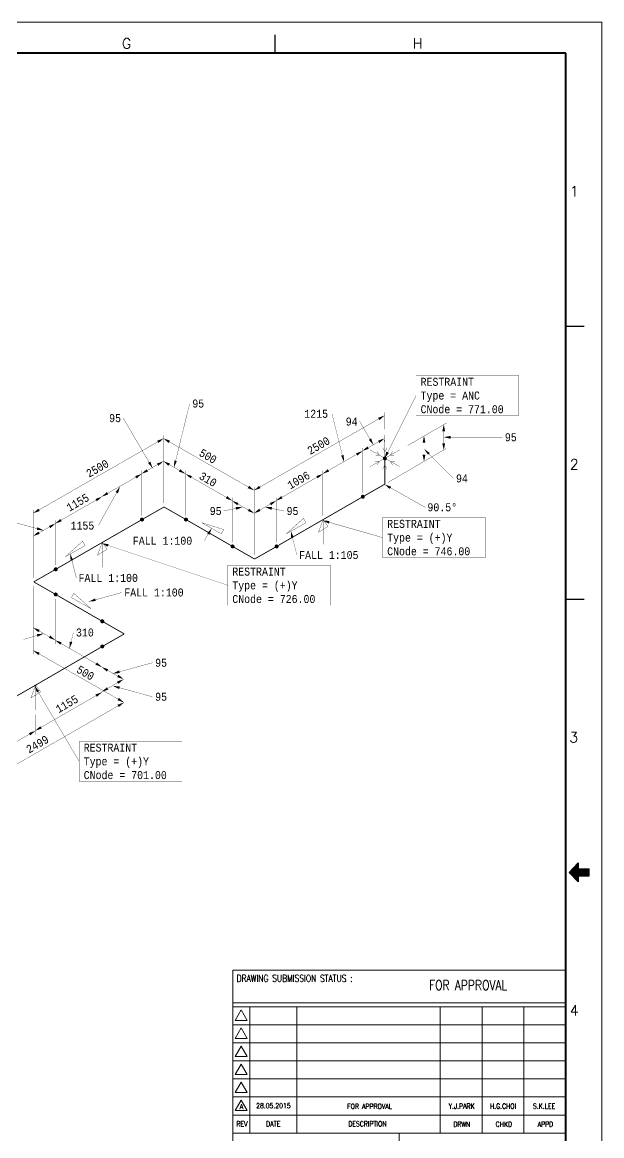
# Model space of a CAD drawing. Header units: millimetres. Extents: x 0 to 841, y 0 to 594.
# Drawn here: x 638.2 to 841, y 204.4 to 594 of the extents above; entities that cross this region are included whole.
import ezdxf
from ezdxf.enums import TextEntityAlignment as Align

# ---------------------------------------------------------------- set-up
doc = ezdxf.new("R2010")
doc.units = ezdxf.units.MM
for name, color, linetype in [('_TITLE BLOCK', 7, 'Continuous'), ('DIM-LINES', 7, 'Continuous'), ('DIM-TEXT', 7, 'Continuous'), ('ISO-TEXT', 7, 'Continuous'), ('PIPE', 7, 'Continuous'), ('WELDS', 7, 'Continuous'), ('타이틀', 7, 'Continuous')]:
    doc.layers.add(name, color=color, linetype=linetype)
doc.styles.add('CG', font='romans.shx')
doc.styles.add('MONOTXT', font='monotxt.shx', dxfattribs={"height": 2.4})
doc.styles.add('ROMANS', font='ROMANS.shx', dxfattribs={"width": 0.8})

# ---------------------------------------------------------------- blocks, each defined once
blk = doc.blocks.new('[SH1] A1 FORMAT')
at = {"color": 0}
for p, q in [((1818.33, 296.57), (1818.33, 296.56)), ((1818.4, 296.65), (1818.4, 296.49)), ((1818.47, 296.72), (1818.47, 296.42)), ((1818.54, 296.79), (1818.54, 296.34)), ((1818.61, 296.87), (1818.61, 296.27)), ((1818.68, 296.94), (1818.68, 296.19)), ((1818.75, 297.01), (1818.75, 296.12)), ((1818.82, 297.09), (1818.82, 296.05)), ((1818.89, 297.16), (1818.89, 295.97)), ((1818.96, 297.24), (1818.96, 295.9)), ((1819.03, 297.31), (1819.03, 295.82)), ((1819.1, 297.38), (1819.1, 295.75)), ((1819.17, 297.46), (1819.17, 295.68)), ((1819.24, 297.53), (1819.24, 295.6)), ((1819.31, 297.61), (1819.31, 295.53)), ((1819.38, 297.68), (1819.38, 295.46)), ((1819.45, 297.75), (1819.45, 295.38)), ((1819.52, 297.83), (1819.52, 295.31)), ((1819.59, 297.9), (1819.59, 295.23)), ((1819.66, 297.97), (1819.66, 295.16)), ((1819.73, 298.05), (1819.73, 295.09)), ((1819.8, 298.12), (1819.8, 295.01)), ((1819.87, 298.2), (1819.87, 294.94)), ((1819.94, 298.27), (1819.94, 294.87)), ((1820.01, 298.34), (1820.01, 294.79)), ((1820.08, 298.42), (1820.08, 294.72)), ((1820.15, 298.49), (1820.15, 294.64)), ((1820.22, 298.56), (1820.22, 294.57)), ((1820.29, 298.64), (1820.29, 294.5)), ((1820.36, 298.71), (1820.36, 294.42)), ((1820.43, 298.79), (1820.43, 294.35)), ((1820.5, 298.86), (1820.5, 294.27)), ((1820.57, 298.93), (1820.57, 294.2)), ((1820.64, 299.01), (1820.64, 294.13)), ((1820.71, 299.08), (1820.71, 294.05)), ((1820.78, 299.16), (1820.78, 293.98)), ((1820.85, 299.23), (1820.85, 293.91)), ((1820.92, 299.3), (1820.92, 293.83)), ((1820.99, 299.38), (1820.99, 293.76)), ((1821.06, 299.45), (1821.06, 293.68)), ((1821.13, 299.52), (1821.13, 293.61)), ((1821.2, 299.6), (1821.2, 293.54)), ((1821.27, 299.67), (1821.27, 293.46)), ((1821.34, 299.75), (1821.34, 293.39)), ((1821.41, 299.82), (1821.41, 293.31)), ((1821.48, 297.79), (1821.48, 295.34)), ((1821.55, 297.79), (1821.55, 295.34)), ((1821.62, 297.79), (1821.62, 295.34)), ((1821.69, 297.79), (1821.69, 295.34)), ((1821.76, 297.79), (1821.76, 295.34)), ((1821.83, 297.79), (1821.83, 295.34)), ((1821.9, 297.79), (1821.9, 295.34)), ((1821.97, 297.79), (1821.97, 295.34)), ((1822.04, 297.79), (1822.04, 295.34)), ((1822.11, 297.79), (1822.11, 295.34)), ((1822.18, 297.79), (1822.18, 295.34)), ((1822.25, 297.79), (1822.25, 295.34)), ((1822.32, 297.79), (1822.32, 295.34)), ((1822.39, 297.79), (1822.39, 295.34)), ((1822.46, 297.79), (1822.46, 295.34)), ((1822.53, 297.79), (1822.53, 295.34)), ((1822.6, 297.79), (1822.6, 295.34)), ((1822.67, 297.79), (1822.67, 295.34)), ((1822.74, 297.79), (1822.74, 295.34)), ((1822.81, 297.79), (1822.81, 295.34)), ((1822.88, 297.79), (1822.88, 295.34)), ((1822.94, 297.79), (1822.94, 295.34)), ((1823.01, 297.79), (1823.01, 295.34)), ((1823.08, 297.79), (1823.08, 295.34)), ((1823.15, 297.79), (1823.15, 295.34)), ((1823.22, 297.79), (1823.22, 295.34)), ((1823.29, 297.79), (1823.29, 295.34)), ((1823.36, 297.79), (1823.36, 295.34)), ((1823.43, 297.79), (1823.43, 295.34)), ((1823.5, 297.79), (1823.5, 295.34)), ((1823.57, 297.79), (1823.57, 295.34)), ((1823.64, 297.79), (1823.64, 295.34)), ((1823.71, 297.79), (1823.71, 295.34)), ((1823.78, 297.79), (1823.78, 295.34)), ((1823.85, 297.79), (1823.85, 295.34)), ((1823.92, 297.79), (1823.92, 295.34)), ((1823.99, 297.79), (1823.99, 295.34)), ((1824.06, 297.79), (1824.06, 295.34)), ((1824.13, 297.79), (1824.13, 295.34)), ((1824.2, 297.79), (1824.2, 295.34)), ((1824.27, 297.79), (1824.27, 295.34)), ((1824.34, 297.79), (1824.34, 295.34)), ((1824.41, 297.79), (1824.41, 295.34)), ((1824.48, 297.79), (1824.48, 295.34)), ((1824.55, 297.79), (1824.55, 295.34)), ((1824.62, 297.79), (1824.62, 295.34)), ((1824.69, 297.79), (1824.69, 295.34)), ((1824.76, 297.79), (1824.76, 295.34)), ((1824.83, 297.79), (1824.83, 295.34)), ((1824.9, 297.79), (1824.9, 295.34)), ((1824.97, 297.79), (1824.97, 295.34)), ((1825.04, 297.79), (1825.04, 295.34)), ((1825.11, 297.79), (1825.11, 295.34)), ((1825.18, 297.79), (1825.18, 295.34)), ((1825.25, 297.79), (1825.25, 295.34))]:
    blk.add_line(p, q, dxfattribs=at)
at = {"lineweight": 0}
blk.add_line((1700.56, 262.3), (1817.11, 262.3), dxfattribs=at)
at = {"layer": '_TITLE BLOCK', "linetype": 'Continuous', "lineweight": 0}
for p, q in [((1829.72, 594), (988.72, 594)), ((1829.72, 0), (1829.72, 594)), ((1817.11, 583.16), (1700.57, 583.16)), ((1817.11, 500.85), (1817.11, 583.16))]:
    blk.add_line(p, q, dxfattribs=at)
at = {"layer": '_TITLE BLOCK', "lineweight": 40}
for p, q in [((1817.11, 583.16), (1002.54, 583.16)), ((1817.11, 9.99), (1817.11, 583.16))]:
    blk.add_line(p, q, dxfattribs=at)
at = {"layer": '_TITLE BLOCK', "lineweight": 0}
for p, q in [((1700.56, 262.3), (1700.56, 9.99)), ((1700.56, 250.87), (1817.11, 250.87)), ((1700.56, 249.55), (1817.11, 249.55)), ((1706.61, 249.55), (1706.61, 205.33)), ((1722.98, 249.55), (1722.98, 205.33)), ((1773.19, 249.55), (1773.19, 205.33)), ((1787.83, 249.55), (1787.83, 205.33)), ((1802.47, 249.55), (1802.47, 205.33)), ((1703.55, 248.42), (1701.46, 244.79)), ((1705.65, 244.79), (1703.55, 248.42)), ((1700.56, 243.24), (1817.11, 243.24)), ((1701.46, 244.79), (1705.65, 244.79)), ((1703.55, 242.11), (1701.46, 238.47)), ((1705.65, 238.47), (1703.55, 242.11)), ((1701.46, 238.47), (1705.65, 238.47)), ((1700.56, 236.92), (1817.11, 236.92)), ((1703.55, 235.79), (1701.46, 232.16)), ((1705.65, 232.16), (1703.55, 235.79)), ((1700.56, 230.6), (1817.11, 230.6)), ((1701.46, 232.16), (1705.65, 232.16)), ((1703.55, 229.47), (1701.46, 225.84)), ((1705.65, 225.84), (1703.55, 229.47)), ((1700.56, 224.28), (1817.11, 224.28)), ((1701.46, 225.84), (1705.65, 225.84)), ((1703.55, 223.16), (1701.46, 219.52)), ((1705.65, 219.52), (1703.55, 223.16)), ((1701.46, 219.52), (1705.65, 219.52)), ((1700.56, 217.97), (1817.11, 217.97)), ((1703.55, 216.84), (1701.46, 213.21)), ((1705.65, 213.21), (1703.55, 216.84)), ((1700.56, 211.65), (1817.11, 211.65)), ((1701.46, 213.21), (1705.65, 213.21)), ((1700.56, 205.33), (1817.11, 205.33)), ((1758.84, 205.33), (1758.84, 126.02))]:
    blk.add_line(p, q, dxfattribs=at)
at = {"layer": '타이틀', "color": 7}
for p, q in [((1715.28, 589.58), (1715.28, 583.16)), ((1817.11, 487.63), (1823.52, 487.63)), ((1817.11, 392.1), (1823.52, 392.1)), ((1818.33, 296.57), (1821.47, 299.89)), ((1818.33, 296.57), (1821.47, 293.25)), ((1821.47, 299.89), (1821.47, 297.79)), ((1821.47, 297.79), (1825.32, 297.79)), ((1821.47, 295.34), (1821.47, 293.25)), ((1821.47, 295.34), (1825.32, 295.34))]:
    blk.add_line(p, q, dxfattribs=at)
at = {"layer": '_TITLE BLOCK', "lineweight": 0, "style": 'ROMANS', "width": 0.8}
blk.add_text('DRAWING SUBMISSION STATUS :', height=2.403, dxfattribs=at).set_placement((1701.96, 259.49), align=Align.MIDDLE_LEFT)
for s, height, p in [('REV', 1.766, (1703.81, 208.57)), ('DATE', 1.766, (1714.77, 208.57)), ('DESCRIPTION', 1.7659, (1747.71, 208.57)), ('DRWN', 1.766, (1780.77, 208.45)), ('CHKD', 1.766, (1795.45, 208.45)), ('APPD', 1.766, (1810.02, 208.45))]:
    blk.add_text(s, height=height, dxfattribs=at).set_placement(p, align=Align.MIDDLE_CENTER)
at = {"layer": '타이틀', "color": 7, "style": 'CG'}
for s, p in [('G', (1661.8, 584.81, 0)), ('H', (1763.62, 584.81, 0)), ('1', (1818.55, 533.08, -0.01)), ('2', (1818.55, 437.55, -0.01)), ('3', (1818.37, 342.02, -0.01)), ('4', (1818.55, 246.49, -0.01))]:
    blk.add_text(s, height=3.6, dxfattribs=at).set_placement(p)
blk = doc.blocks.new('block15')
at = {"layer": 'ISO-TEXT'}
blk.add_hatch(color=256, dxfattribs=at).paths.add_polyline_path([(-0.001, 0), (2.199, 1.1), (2.399, 0.2)])
at = {"layer": 'ISO-TEXT', "linetype": 'ByBlock', "const_width": 0.1}
blk.add_lwpolyline([(11.6, 3.2), (0, 0)], dxfattribs=at)
blk = doc.blocks.new('block16')
at = {"layer": 'ISO-TEXT'}
blk.add_hatch(color=256, dxfattribs=at).paths.add_polyline_path([(-0.001, 0), (0.999, -2.2), (0.099, -2.4)])
at = {"layer": 'ISO-TEXT', "linetype": 'ByBlock', "const_width": 0.1}
blk.add_lwpolyline([(2.1, -8.4), (0, 0)], dxfattribs=at)
blk = doc.blocks.new('block17')
at = {"layer": 'ISO-TEXT'}
blk.add_hatch(color=256, dxfattribs=at).paths.add_polyline_path([(-0.001, 0), (-0.801, -2.3), (-1.601, -1.8)])
at = {"layer": 'ISO-TEXT', "linetype": 'ByBlock', "const_width": 0.1}
blk.add_lwpolyline([(-2.6, -4.4), (0, 0)], dxfattribs=at)
blk = doc.blocks.new('block18')
at = {"layer": 'ISO-TEXT'}
blk.add_hatch(color=256, dxfattribs=at).paths.add_polyline_path([(-0.001, 0), (0.999, -2.2), (0.099, -2.4)])
at = {"layer": 'ISO-TEXT', "linetype": 'ByBlock', "const_width": 0.1}
blk.add_lwpolyline([(2.1, -8.4), (0, 0)], dxfattribs=at)
blk = doc.blocks.new('block19')
at = {"layer": 'ISO-TEXT'}
blk.add_hatch(color=256, dxfattribs=at).paths.add_polyline_path([(-0.001, 0), (2.299, -0.8), (1.799, -1.6)])
at = {"layer": 'ISO-TEXT', "linetype": 'ByBlock', "const_width": 0.1}
blk.add_lwpolyline([(14.2, -8), (0, 0)], dxfattribs=at)
blk = doc.blocks.new('block69')
at = {"layer": 'PIPE', "linetype": 'ByBlock', "const_width": 0.3}
blk.add_lwpolyline([(20.9, 12), (0, 0)], dxfattribs=at)
at = {"flags": 1}
for tag in ['Tag', 'UCI', 'Pipe Ref', 'Description', 'Key']:
    blk.add_attdef(tag, (0, 0), '', height=1, dxfattribs=at)
blk = doc.blocks.new('block70')
at = {"linetype": 'ByBlock', "const_width": 0.1}
for points in [[(-1.7, -4.5), (0, 0)], [(0, 0), (1.7, -2.4)], [(0, -8.7), (0, 0)], [(1.7, -2.4), (-1.7, -4.5)]]:
    blk.add_lwpolyline(points, dxfattribs=at)
at = {"flags": 1}
for tag in ['Tag', 'UCI', 'Pipe Ref', 'Description', 'Key']:
    blk.add_attdef(tag, (0, 0), '', height=1, dxfattribs=at)
blk = doc.blocks.new('block71')
at = {"layer": 'PIPE', "linetype": 'ByBlock', "const_width": 0.3}
blk.add_lwpolyline([(23.3, 13.5), (0, 0)], dxfattribs=at)
at = {"flags": 1}
for tag in ['Tag', 'UCI', 'Pipe Ref', 'Description', 'Key']:
    blk.add_attdef(tag, (0, 0), '', height=1, dxfattribs=at)
blk = doc.blocks.new('block72')
at = {"layer": 'PIPE', "linetype": 'ByBlock', "const_width": 0.3}
for points in [[(0, 8.8), (7.7, 4.4)], [(7.7, 4.4), (0, 0)]]:
    blk.add_lwpolyline(points, dxfattribs=at)
at = {"flags": 1}
for tag in ['Tag', 'UCI', 'Pipe Ref', 'Description', 'Key']:
    blk.add_attdef(tag, (0, 0), '', height=1, dxfattribs=at)
blk = doc.blocks.new('block73')
at = {"layer": 'PIPE', "linetype": 'ByBlock', "const_width": 0.3}
blk.add_lwpolyline([(-16.3, 9.4), (0, 0)], dxfattribs=at)
at = {"flags": 1}
for tag in ['Tag', 'UCI', 'Pipe Ref', 'Description', 'Key']:
    blk.add_attdef(tag, (0, 0), '', height=1, dxfattribs=at)
blk = doc.blocks.new('block74')
at = {"layer": 'PIPE', "linetype": 'ByBlock', "const_width": 0.3}
for points in [[(0, 8.8), (-7.7, 4.4)], [(-7.7, 4.4), (0, 0)]]:
    blk.add_lwpolyline(points, dxfattribs=at)
at = {"flags": 1}
for tag in ['Tag', 'UCI', 'Pipe Ref', 'Description', 'Key']:
    blk.add_attdef(tag, (0, 0), '', height=1, dxfattribs=at)
blk = doc.blocks.new('block75')
at = {"layer": 'PIPE', "linetype": 'ByBlock', "const_width": 0.3}
blk.add_lwpolyline([(16.3, 9.4), (0, 0)], dxfattribs=at)
at = {"flags": 1}
for tag in ['Tag', 'UCI', 'Pipe Ref', 'Description', 'Key']:
    blk.add_attdef(tag, (0, 0), '', height=1, dxfattribs=at)
blk = doc.blocks.new('block76')
at = {"linetype": 'ByBlock', "const_width": 0.1}
for points in [[(-1.7, -4.5), (0, 0)], [(0, 0), (1.7, -2.4)], [(0, -8.7), (0, 0)], [(1.7, -2.4), (-1.7, -4.5)]]:
    blk.add_lwpolyline(points, dxfattribs=at)
at = {"flags": 1}
for tag in ['Tag', 'UCI', 'Pipe Ref', 'Description', 'Key']:
    blk.add_attdef(tag, (0, 0), '', height=1, dxfattribs=at)
blk = doc.blocks.new('block77')
at = {"layer": 'PIPE', "linetype": 'ByBlock', "const_width": 0.3}
blk.add_lwpolyline([(13.9, 8), (0, 0)], dxfattribs=at)
at = {"flags": 1}
for tag in ['Tag', 'UCI', 'Pipe Ref', 'Description', 'Key']:
    blk.add_attdef(tag, (0, 0), '', height=1, dxfattribs=at)
blk = doc.blocks.new('block78')
at = {"layer": 'PIPE', "linetype": 'ByBlock', "const_width": 0.3}
for points in [[(7.7, 4.4), (0, 0)], [(15.4, 0), (7.7, 4.4)]]:
    blk.add_lwpolyline(points, dxfattribs=at)
at = {"flags": 1}
for tag in ['Tag', 'UCI', 'Pipe Ref', 'Description', 'Key']:
    blk.add_attdef(tag, (0, 0), '', height=1, dxfattribs=at)
blk = doc.blocks.new('block79')
at = {"layer": 'PIPE', "linetype": 'ByBlock', "const_width": 0.3}
blk.add_lwpolyline([(16.3, -9.4), (0, 0)], dxfattribs=at)
at = {"flags": 1}
for tag in ['Tag', 'UCI', 'Pipe Ref', 'Description', 'Key']:
    blk.add_attdef(tag, (0, 0), '', height=1, dxfattribs=at)
blk = doc.blocks.new('block80')
at = {"layer": 'PIPE', "linetype": 'ByBlock', "const_width": 0.3}
for points in [[(7.7, -4.4), (0, 0)], [(15.4, 0), (7.7, -4.4)]]:
    blk.add_lwpolyline(points, dxfattribs=at)
at = {"flags": 1}
for tag in ['Tag', 'UCI', 'Pipe Ref', 'Description', 'Key']:
    blk.add_attdef(tag, (0, 0), '', height=1, dxfattribs=at)
blk = doc.blocks.new('block81')
at = {"layer": 'PIPE', "linetype": 'ByBlock', "const_width": 0.3}
blk.add_lwpolyline([(16.3, 9.4), (0, 0)], dxfattribs=at)
at = {"flags": 1}
for tag in ['Tag', 'UCI', 'Pipe Ref', 'Description', 'Key']:
    blk.add_attdef(tag, (0, 0), '', height=1, dxfattribs=at)
blk = doc.blocks.new('block82')
at = {"linetype": 'ByBlock', "const_width": 0.1}
for points in [[(-1.7, -4.5), (0, 0)], [(0, 0), (1.7, -2.4)], [(0, -8.7), (0, 0)], [(1.7, -2.4), (-1.7, -4.5)]]:
    blk.add_lwpolyline(points, dxfattribs=at)
at = {"flags": 1}
for tag in ['Tag', 'UCI', 'Pipe Ref', 'Description', 'Key']:
    blk.add_attdef(tag, (0, 0), '', height=1, dxfattribs=at)
blk = doc.blocks.new('block83')
at = {"layer": 'PIPE', "linetype": 'ByBlock', "const_width": 0.3}
blk.add_lwpolyline([(13.9, 8), (0, 0)], dxfattribs=at)
at = {"flags": 1}
for tag in ['Tag', 'UCI', 'Pipe Ref', 'Description', 'Key']:
    blk.add_attdef(tag, (0, 0), '', height=1, dxfattribs=at)
blk = doc.blocks.new('block84')
at = {"layer": 'PIPE', "linetype": 'ByBlock', "const_width": 0.3}
for points in [[(7.7, 13.4), (7.7, 4.4)], [(7.7, 4.4), (0, 0)]]:
    blk.add_lwpolyline(points, dxfattribs=at)
at = {"flags": 1}
for tag in ['Tag', 'UCI', 'Pipe Ref', 'Description', 'Key']:
    blk.add_attdef(tag, (0, 0), '', height=1, dxfattribs=at)
blk = doc.blocks.new('block85')
at = {"linetype": 'ByBlock', "const_width": 0.1}
for points in [[(0, 12.7), (0, 0)], [(-5.2, 9.3), (5.2, 3.4)], [(5.2, 9.3), (-5.2, 3.4)], [(-2.8, 8.8), (-1.8, 7.4)], [(0, 8.5), (-0.8, 10.1)], [(0.7, 10.1), (0, 8.5)], [(2.8, 8.8), (1.8, 7.4)], [(-1.8, 7.4), (-3.5, 7.5)], [(-3.5, 5.2), (-1.9, 5.2)], [(-1.9, 5.2), (-2.7, 4)], [(0, 4), (-0.8, 2.5)], [(0.7, 2.5), (0, 4)], [(1.8, 7.4), (3.5, 7.5)], [(1.9, 5.2), (2.7, 4)], [(3.5, 5.2), (1.9, 5.2)]]:
    blk.add_lwpolyline(points, dxfattribs=at)
at = {"flags": 1}
for tag in ['Tag', 'UCI', 'Pipe Ref', 'Description', 'Key']:
    blk.add_attdef(tag, (0, 0), '', height=1, dxfattribs=at)
blk = doc.blocks.new('block155')
at = {"layer": 'WELDS'}
h = blk.add_hatch(color=256, dxfattribs=at)
edge = h.paths.add_edge_path(flags=0)
edge.add_arc((0, 0), 0.7, 0, 360)
at = {"flags": 1}
for tag in ['Tag', 'UCI', 'Pipe Ref', 'Description', 'Key']:
    blk.add_attdef(tag, (0, 0), '', height=1, dxfattribs=at)
blk = doc.blocks.new('block156')
at = {"layer": 'WELDS'}
h = blk.add_hatch(color=256, dxfattribs=at)
edge = h.paths.add_edge_path(flags=0)
edge.add_arc((0, 0), 0.7, 0, 360)
at = {"flags": 1}
for tag in ['Tag', 'UCI', 'Pipe Ref', 'Description', 'Key']:
    blk.add_attdef(tag, (0, 0), '', height=1, dxfattribs=at)
blk = doc.blocks.new('block157')
at = {"layer": 'WELDS'}
h = blk.add_hatch(color=256, dxfattribs=at)
edge = h.paths.add_edge_path(flags=0)
edge.add_arc((0, 0), 0.7, 0, 360)
at = {"flags": 1}
for tag in ['Tag', 'UCI', 'Pipe Ref', 'Description', 'Key']:
    blk.add_attdef(tag, (0, 0), '', height=1, dxfattribs=at)
blk = doc.blocks.new('block158')
at = {"layer": 'WELDS'}
h = blk.add_hatch(color=256, dxfattribs=at)
edge = h.paths.add_edge_path(flags=0)
edge.add_arc((0, 0), 0.7, 0, 360)
at = {"flags": 1}
for tag in ['Tag', 'UCI', 'Pipe Ref', 'Description', 'Key']:
    blk.add_attdef(tag, (0, 0), '', height=1, dxfattribs=at)
blk = doc.blocks.new('block159')
at = {"layer": 'WELDS'}
h = blk.add_hatch(color=256, dxfattribs=at)
edge = h.paths.add_edge_path(flags=0)
edge.add_arc((0, 0), 0.7, 0, 360)
at = {"flags": 1}
for tag in ['Tag', 'UCI', 'Pipe Ref', 'Description', 'Key']:
    blk.add_attdef(tag, (0, 0), '', height=1, dxfattribs=at)
blk = doc.blocks.new('block160')
at = {"layer": 'WELDS'}
h = blk.add_hatch(color=256, dxfattribs=at)
edge = h.paths.add_edge_path(flags=0)
edge.add_arc((0, 0), 0.7, 0, 360)
at = {"flags": 1}
for tag in ['Tag', 'UCI', 'Pipe Ref', 'Description', 'Key']:
    blk.add_attdef(tag, (0, 0), '', height=1, dxfattribs=at)
blk = doc.blocks.new('block161')
at = {"layer": 'WELDS'}
h = blk.add_hatch(color=256, dxfattribs=at)
edge = h.paths.add_edge_path(flags=0)
edge.add_arc((0, 0), 0.7, 0, 360)
at = {"flags": 1}
for tag in ['Tag', 'UCI', 'Pipe Ref', 'Description', 'Key']:
    blk.add_attdef(tag, (0, 0), '', height=1, dxfattribs=at)
blk = doc.blocks.new('block162')
at = {"layer": 'WELDS'}
h = blk.add_hatch(color=256, dxfattribs=at)
edge = h.paths.add_edge_path(flags=0)
edge.add_arc((0, 0), 0.7, 0, 360)
at = {"flags": 1}
for tag in ['Tag', 'UCI', 'Pipe Ref', 'Description', 'Key']:
    blk.add_attdef(tag, (0, 0), '', height=1, dxfattribs=at)
blk = doc.blocks.new('block163')
at = {"layer": 'WELDS'}
h = blk.add_hatch(color=256, dxfattribs=at)
edge = h.paths.add_edge_path(flags=0)
edge.add_arc((0, 0), 0.7, 0, 360)
at = {"flags": 1}
for tag in ['Tag', 'UCI', 'Pipe Ref', 'Description', 'Key']:
    blk.add_attdef(tag, (0, 0), '', height=1, dxfattribs=at)
blk = doc.blocks.new('block164')
at = {"layer": 'WELDS'}
h = blk.add_hatch(color=256, dxfattribs=at)
edge = h.paths.add_edge_path(flags=0)
edge.add_arc((0, 0), 0.7, 0, 360)
at = {"flags": 1}
for tag in ['Tag', 'UCI', 'Pipe Ref', 'Description', 'Key']:
    blk.add_attdef(tag, (0, 0), '', height=1, dxfattribs=at)
blk = doc.blocks.new('block197')
at = {"layer": 'ISO-TEXT'}
blk.add_hatch(color=256, dxfattribs=at).paths.add_polyline_path([(-0.001, 0), (1.599, -1.8), (0.799, -2.3)])
at = {"layer": 'ISO-TEXT', "linetype": 'ByBlock', "const_width": 0.1}
blk.add_lwpolyline([(15.6, -26.4), (0, 0)], dxfattribs=at)
at = {"layer": 'ISO-TEXT', "const_width": 0.1}
blk.add_lwpolyline([(15.599, -33.4), (15.599, -19.4), (51.599, -19.4), (51.599, -33.4)], close=True, dxfattribs=at)
at = {"flags": 1}
for tag in ['Pipe Ref', 'Description']:
    blk.add_attdef(tag, (0, 0), '', height=1, dxfattribs=at)
at = {"layer": 'ISO-TEXT', "style": 'MONOTXT', "width": 0.8571}
for s, p in [('RESTRAINT', (17.201, -22.999)), ('Type = (+)Y', (17.201, -27.799)), ('CNode = 701.00', (17.201, -32.599))]:
    blk.add_text(s, height=2.8, dxfattribs=at).set_placement(p)
blk = doc.blocks.new('block198')
at = {"layer": 'ISO-TEXT'}
blk.add_hatch(color=256, dxfattribs=at).paths.add_polyline_path([(-0.001, 0), (2.399, -0.3), (2.099, -1.2)])
at = {"layer": 'ISO-TEXT', "linetype": 'ByBlock', "const_width": 0.1}
blk.add_lwpolyline([(44.1, -14.7), (0, 0)], dxfattribs=at)
at = {"layer": 'ISO-TEXT', "const_width": 0.1}
blk.add_lwpolyline([(44.099, -21.7), (44.099, -7.7), (80.099, -7.7), (80.099, -21.7)], close=True, dxfattribs=at)
at = {"flags": 1}
for tag in ['Pipe Ref', 'Description']:
    blk.add_attdef(tag, (0, 0), '', height=1, dxfattribs=at)
at = {"layer": 'ISO-TEXT', "style": 'MONOTXT', "width": 0.8571}
for s, p in [('RESTRAINT', (45.701, -11.299)), ('Type = (+)Y', (45.701, -16.099)), ('CNode = 726.00', (45.701, -20.899))]:
    blk.add_text(s, height=2.8, dxfattribs=at).set_placement(p)
blk = doc.blocks.new('block199')
at = {"layer": 'ISO-TEXT'}
blk.add_hatch(color=256, dxfattribs=at).paths.add_polyline_path([(-0.001, 0), (2.399, -0.2), (2.199, -1.1)])
at = {"layer": 'ISO-TEXT', "linetype": 'ByBlock', "const_width": 0.1}
blk.add_lwpolyline([(21, -6), (0, 0)], dxfattribs=at)
at = {"layer": 'ISO-TEXT', "const_width": 0.1}
blk.add_lwpolyline([(20.999, -13), (20.999, 1), (56.999, 1), (56.999, -13)], close=True, dxfattribs=at)
at = {"flags": 1}
for tag in ['Pipe Ref', 'Description']:
    blk.add_attdef(tag, (0, 0), '', height=1, dxfattribs=at)
at = {"layer": 'ISO-TEXT', "style": 'MONOTXT', "width": 0.8571}
for s, p in [('RESTRAINT', (22.601, -2.599)), ('Type = (+)Y', (22.601, -7.399)), ('CNode = 746.00', (22.601, -12.199))]:
    blk.add_text(s, height=2.8, dxfattribs=at).set_placement(p)
blk = doc.blocks.new('block200')
at = {"layer": 'ISO-TEXT'}
blk.add_hatch(color=256, dxfattribs=at).paths.add_polyline_path([(-0.001, 0), (0.599, 2.4), (1.499, 1.9)])
at = {"layer": 'ISO-TEXT', "const_width": 0.1}
blk.add_lwpolyline([(10.999, 15), (10.999, 29), (46.999, 29), (46.999, 15)], close=True, dxfattribs=at)
at = {"layer": 'ISO-TEXT', "linetype": 'ByBlock', "const_width": 0.1}
blk.add_lwpolyline([(11, 22), (0, 0)], dxfattribs=at)
at = {"flags": 1}
for tag in ['Pipe Ref', 'Description']:
    blk.add_attdef(tag, (0, 0), '', height=1, dxfattribs=at)
at = {"layer": 'ISO-TEXT', "style": 'MONOTXT', "width": 0.8571}
for s, p in [('RESTRAINT', (12.601, 25.401)), ('Type = ANC', (12.601, 20.601)), ('CNode = 771.00', (12.601, 15.801))]:
    blk.add_text(s, height=2.8, dxfattribs=at).set_placement(p)

msp = doc.modelspace()

# ---------------------------------------------------------------- hatches: boundary and pattern name
at = {"layer": 'DIM-LINES'}
for points in [[(765, 456.4), (763.2, 454.8), (762.7, 455.6)], [(785.7, 453.3), (786.2, 450.9), (785.2, 450.9)], [(687.7, 448.4), (685.9, 446.8), (685.4, 447.6)], [(687.6, 448.4), (689.9, 447.6), (689.4, 446.8)], [(761.1, 446.1), (759.5, 447.9), (760.3, 448.4)], [(765, 448.4), (763.2, 446.8), (762.7, 447.6)], [(778.8, 449.3), (779.3, 446.9), (778.3, 446.9)], [(785.7, 448.8), (788.1, 449.3), (788.1, 448.3)], [(757.2, 444), (759, 445.6), (759.5, 444.8)], [(778.8, 444.7), (780.8, 443.3), (780.2, 442.7)], [(785.7, 444.3), (785.2, 446.7), (786.2, 446.7)], [(683.8, 438), (682.2, 439.8), (683, 440.3)], [(687.6, 440.4), (685.8, 438.8), (685.3, 439.6)], [(687.6, 440.4), (689.9, 439.6), (689.4, 438.8)], [(691.3, 438.3), (691.4, 440.7), (692.3, 440.5)], [(750.8, 440.2), (749.8, 442.4), (750.7, 442.6)], [(757.3, 444), (755.5, 442.4), (755, 443.2)], [(778.8, 440.3), (778.3, 442.7), (779.3, 442.7)], [(679.9, 436), (681.7, 437.6), (682.2, 436.8)], [(695.3, 436), (693, 436.8), (693.5, 437.6)], [(743.3, 436), (745.1, 437.6), (745.6, 436.8)], [(680, 436), (678.2, 434.4), (677.7, 435.2)], [(695.3, 436), (697.6, 435.2), (697.1, 434.4)], [(743.4, 436), (741.6, 434.4), (741.1, 435.2)], [(666, 428), (667.8, 429.6), (668.3, 428.8)], [(672.4, 431.5), (671.7, 429.2), (670.8, 429.6)], [(719.4, 430.2), (717.1, 431), (717.6, 431.8)], [(719.3, 430.2), (721.1, 431.8), (721.6, 431)], [(666.1, 428), (664.3, 426.4), (663.8, 427.2)], [(711.7, 426.6), (709.4, 427.4), (709.9, 428.2)], [(711.6, 426.6), (713.9, 425.8), (713.4, 425)], [(727.1, 426.6), (725.3, 425), (724.8, 425.8)], [(727, 426.6), (728.8, 428.2), (729.3, 427.4)], [(642, 422.2), (643.8, 423.8), (644.3, 423)], [(715.3, 424.4), (713.1, 423.4), (712.9, 424.4)], [(719.4, 422.2), (717.1, 423), (717.6, 423.8)], [(719.3, 422.2), (721.1, 423.8), (721.6, 423)], [(723.2, 424.4), (725.6, 424.4), (725.4, 423.4)], [(645.7, 416.2), (643.3, 416.4), (643.5, 417.3)], [(649.8, 418.6), (648, 417), (647.5, 417.8)], [(649.7, 418.6), (651.5, 420.2), (652, 419.4)], [(642, 414.2), (643.8, 415.8), (644.3, 415)], [(642, 382.2), (644.3, 381.4), (643.8, 380.6)], [(645.7, 380.1), (643.5, 379), (643.3, 379.9)], [(649.8, 377.8), (647.5, 378.6), (648, 379.4)], [(642, 374.2), (644.3, 373.4), (643.8, 372.6)], [(649.7, 377.8), (652, 377), (651.5, 376.2)], [(654.7, 374.9), (654.8, 377.3), (655.7, 377.1)], [(666.1, 368.4), (663.8, 369.2), (664.3, 370)], [(666, 368.4), (668.3, 367.6), (667.8, 366.8)], [(669.9, 366.1), (672.1, 367.2), (672.3, 366.3)], [(673.6, 364.1), (671.8, 362.5), (671.3, 363.3)], [(673.7, 364.1), (671.4, 364.9), (671.9, 365.7)], [(666.1, 359.6), (664.3, 358), (663.8, 358.8)], [(666, 359.7), (667.8, 361.3), (668.3, 360.5)], [(669.9, 361.8), (672.3, 361.6), (672.1, 360.7)], [(673.8, 356), (671.5, 356.8), (672, 357.6)], [(673.8, 356), (672, 354.4), (671.5, 355.2)], [(642.7, 346.1), (644.5, 347.7), (645, 346.9)], [(642.8, 346.1), (641, 344.5), (640.5, 345.3)]]:
    msp.add_hatch(color=256, dxfattribs=at).paths.add_polyline_path(points)

# ---------------------------------------------------------------- linework, layer by layer
at = {"linetype": 'ByBlock', "const_width": 0.1}
for points in [[(707.9, 415), (701, 418.9)], [(701, 418.9), (708.7, 416.5)], [(730.6, 415), (736.6, 420.4)], [(737.5, 418.9), (730.6, 415)], [(736.6, 420.4), (737.5, 418.9)], [(708.7, 416.5), (707.9, 415)], [(653.3, 407), (659.3, 412.4)], [(660.2, 410.9), (653.3, 407)], [(659.3, 412.4), (660.2, 410.9)], [(656.2, 394.2), (655.4, 392.7)], [(662.3, 388.8), (656.2, 394.2)], [(655.4, 392.7), (662.3, 388.8)]]:
    msp.add_lwpolyline(points, dxfattribs=at)
at = {"layer": 'DIM-LINES', "linetype": 'ByBlock', "const_width": 0.1}
for points in [[(696.8, 460.6), (691.3, 438.3)], [(765, 456.4), (719.3, 430.2)], [(746.6, 457), (750.8, 440.2)], [(765, 451.6), (765, 457.5)], [(673.5, 455.5), (683.8, 438)], [(756.3, 454.3), (761.1, 446.1)], [(773.1, 445.9), (786.7, 453.8)], [(785.7, 453.3), (785.7, 444.3)], [(687.7, 448.4), (642, 422.2)], [(719.4, 430.2), (687.6, 448.4)], [(687.7, 425.8), (687.7, 449.5)], [(765, 448.4), (757.2, 444)], [(765, 447.2), (765, 449.6)], [(778.8, 449.3), (778.8, 440.3)], [(806.2, 448.8), (785.7, 448.8)], [(757.3, 429.4), (757.3, 445.1)], [(766.2, 433), (786.6, 444.9)], [(789.1, 434.4), (778.8, 444.7)], [(687.6, 440.4), (679.9, 436)], [(695.3, 436), (687.6, 440.4)], [(757.3, 444), (743.3, 436)], [(680, 421.4), (680, 437.1)], [(695.4, 421.4), (695.4, 437.1)], [(743.4, 421.4), (743.4, 437.1)], [(680, 436), (666, 428)], [(711.7, 426.6), (695.3, 436)], [(743.4, 436), (727, 426.6)], [(664.8, 417.9), (672.4, 431.5)], [(666.1, 413.4), (666.1, 429.1)], [(719.4, 407.6), (719.4, 431.3)], [(666.1, 428), (649.7, 418.6)], [(719.4, 422.2), (711.6, 426.6)], [(711.7, 412), (711.7, 427.7)], [(727.1, 426.6), (719.3, 422.2)], [(727.1, 412), (727.1, 427.7)], [(642.1, 399.6), (642.1, 423.3)], [(708.7, 423), (715.3, 424.4)], [(729.8, 423), (723.2, 424.4)], [(631.8, 420), (645.7, 416.2)], [(649.8, 418.6), (642, 414.2)], [(649.8, 404), (649.8, 419.7)], [(642.1, 396.6), (642.1, 372.9)], [(649.8, 392.2), (649.8, 376.5)], [(649.8, 377.8), (642, 382.2)], [(666.1, 382.8), (666.1, 367.1)], [(638.7, 378.1), (645.7, 380.1)], [(656.1, 380.5), (654.7, 374.9)], [(673.8, 378.4), (673.8, 354.7)], [(673.8, 356), (642, 374.2)], [(666.1, 368.4), (649.7, 377.8)], [(666.1, 374), (666.1, 358.3)], [(673.7, 364.1), (666, 368.4)], [(683.8, 369.9), (669.9, 366.1)], [(673.6, 364.1), (666, 359.7)], [(666.1, 359.6), (642.7, 346.1)], [(683.8, 358), (669.9, 361.8)], [(673.8, 356), (614.1, 321.7)], [(642.8, 351.7), (642.8, 344.9)], [(642.8, 346.1), (621.8, 334.1)]]:
    msp.add_lwpolyline(points, dxfattribs=at)

# ---------------------------------------------------------------- block references
for name, p in [('[SH1] A1 FORMAT', (-988.72, 0)), ('block85', (765.1, 435.1)), ('block82', (743.5, 420)), ('block76', (666.2, 412)), ('block70', (642.9, 362.1))]:
    msp.add_blockref(name, p)
at = {"layer": 'ISO-TEXT'}
for name, p in [('block200', (765, 441.4)), ('block19', (765, 432.3)), ('block17', (704.5, 417)), ('block199', (743.3, 419.7)), ('block18', (732.2, 416)), ('block198', (666, 411.7)), ('block16', (655, 408)), ('block15', (661.5, 391.3)), ('block197', (642.5, 361.8))]:
    msp.add_blockref(name, p, dxfattribs=at)
at = {"layer": 'PIPE'}
for name, p in [('block84', (757.4, 428)), ('block83', (743.5, 420)), ('block78', (680.1, 420)), ('block77', (666.2, 412)), ('block79', (695.5, 420)), ('block81', (727.2, 410.6)), ('block75', (649.9, 402.6)), ('block80', (711.8, 410.6)), ('block74', (649.9, 393.8)), ('block73', (666.2, 384.4)), ('block72', (666.2, 375.6)), ('block71', (642.9, 362.1)), ('block69', (622, 350.1))]:
    msp.add_blockref(name, p, dxfattribs=at)
at = {"layer": 'WELDS'}
for name, p in [('block164', (765.1, 441.4)), ('block163', (757.4, 428)), ('block159', (680.1, 420)), ('block160', (695.5, 420)), ('block161', (711.8, 410.6)), ('block162', (727.2, 410.6)), ('block158', (649.9, 402.6)), ('block157', (649.9, 393.8)), ('block156', (666.2, 384.4)), ('block155', (666.2, 375.6))]:
    msp.add_blockref(name, p, dxfattribs=at)

# ---------------------------------------------------------------- texts
at = {"layer": '_TITLE BLOCK', "lineweight": 0, "style": 'ROMANS', "width": 0.8}
for height, p in [(3.4043, (794.25, 257.09)), (1.7659, (759.76, 214.69))]:
    msp.add_text('FOR APPROVAL', height=height, dxfattribs=at).set_placement(p, align=Align.MIDDLE_CENTER)
for s, height, p in [('A', 1.77, (714.31, 213.71)), ('28.05.2015', 1.766, (720.03, 214.04)), ('Y.J.PARK', 1.766, (787.43, 213.88)), ('H.G.CHOI', 1.766, (801.88, 213.88)), ('S.K.LEE', 1.766, (816.93, 213.88))]:
    msp.add_text(s, height=height, dxfattribs=at).set_placement(p)
at = {"layer": 'DIM-TEXT', "style": 'MONOTXT', "width": 0.8571}
for s, p in [('95', (697.7, 459.2)), ('95', (668.6, 454.1)), ('1215', (736.9, 455.6)), ('94', (751.4, 452.9)), ('95', (807.1, 447.4)), ('94', (790, 433)), ('95', (703.8, 421.6)), ('95', (730.7, 421.6)), ('1155', (655.1, 416.5)), ('310', (657, 379.1)), ('95', (684.7, 368.5)), ('95', (684.7, 356.6))]:
    msp.add_text(s, height=2.8, dxfattribs=at).set_placement(p)
for s, rotation, p in [('2500', 30, (739, 442.6)), ('500', -30, (699.8, 442.5)), ('2500', 30, (661.6, 434.6)), ('310', -30, (699.8, 434.4)), ('1096', 30, (732, 430.5)), ('1155', 30, (654.7, 422.7)), ('500', -30, (656.9, 366.7)), ('1155', 30, (650.9, 352.2)), ('2499', 30, (640.6, 338.1))]:
    msp.add_text(s, height=2.8, rotation=rotation, dxfattribs=at).set_placement(p)
at = {"layer": 'ISO-TEXT', "style": 'MONOTXT', "width": 0.8571}
for s, p in [('90.5°', (780, 422.9)), ('FALL 1:100', (676.9, 411.2)), ('FALL 1:105', (735.1, 406.2)), ('FALL 1:100', (657.9, 398.2)), ('FALL 1:100', (673.9, 393.1))]:
    msp.add_text(s, height=2.8, dxfattribs=at).set_placement(p)

doc.saveas('drawing.dxf')
